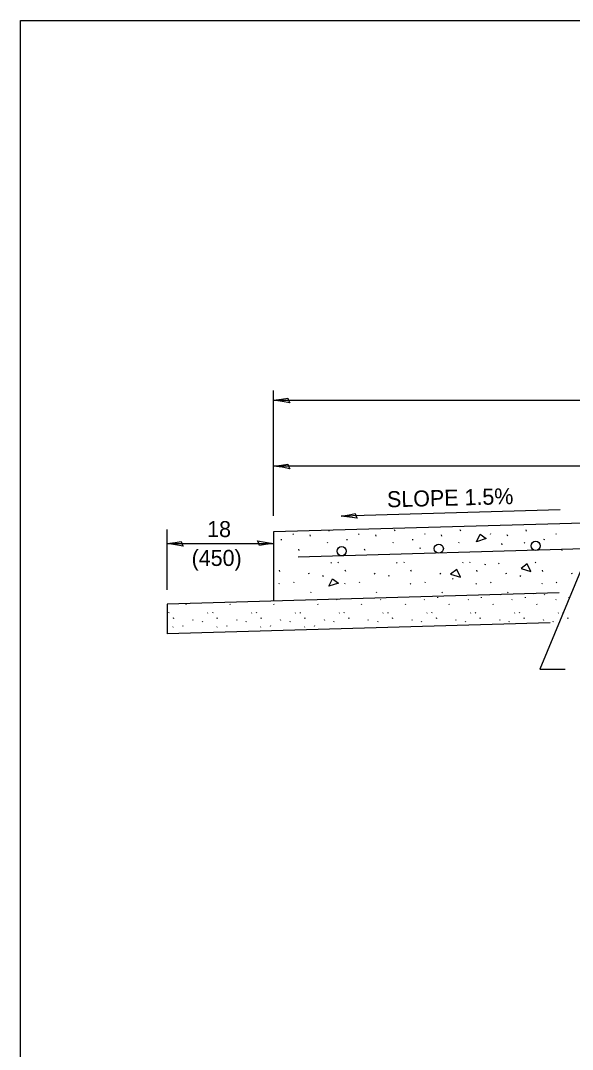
# Model space of a CAD drawing. Extents: x 1037964 to 1039539, y 951866 to 952866.
# Drawn here: x 1037964.4 to 1038205.3, y 952417.1 to 952866.5 of the extents above; entities that cross this region are included whole.
import ezdxf

# ---------------------------------------------------------------- set-up
doc = ezdxf.new("R2010")
doc.units = 0
for name, color, linetype in [('HS_Dimensions and Text', 7, 'Continuous'), ('HS_Pattern and Hatching', 7, 'Continuous'), ('HS_Pavement Object', 7, 'Continuous'), ('HS_Reinforcement', 7, 'Continuous'), ('Level 35', 7, 'Continuous'), ('Level 59', 7, 'Continuous')]:
    doc.layers.add(name, color=color, linetype=linetype)

msp = doc.modelspace()

# ---------------------------------------------------------------- linework, layer by layer
at = {"layer": 'HS_Dimensions and Text'}
for p, q in [((1038074.89, 952650.13), (1038074.89, 952704.81)), ((1038074.89, 952700.65), (1038841.67, 952700.65)), ((1038458.32, 952671.85), (1038074.89, 952671.85)), ((1038200, 952652.78), (1038104.33, 952650.04)), ((1038028.38, 952617.85), (1038028.38, 952644.11)), ((1038028.38, 952638.03), (1038074.89, 952638.03)), ((1038212.84, 952635.42), (1038191.13, 952583.2)), ((1038191.13, 952583.2), (1038202.19, 952583.2))]:
    msp.add_line(p, q, dxfattribs=at)
for points in [[(1038081.89, 952699.5), (1038078.62, 952700.11), (1038074.89, 952700.65), (1038078.39, 952701.12), (1038081.1, 952701.56), (1038081.32, 952700.55)], [(1038081.89, 952670.7), (1038078.62, 952671.31), (1038074.89, 952671.85), (1038078.39, 952672.32), (1038081.1, 952672.76), (1038081.32, 952671.75)], [(1038111.35, 952649.1), (1038108.07, 952649.61), (1038104.33, 952650.04), (1038107.81, 952650.61), (1038110.51, 952651.13), (1038110.75, 952650.12)], [(1038035.37, 952636.89), (1038032.11, 952637.5), (1038028.38, 952638.03), (1038031.87, 952638.51), (1038034.59, 952638.94), (1038034.8, 952637.94)], [(1038067.9, 952639.18), (1038071.16, 952638.57), (1038074.89, 952638.03), (1038071.4, 952637.56), (1038068.69, 952637.12), (1038068.47, 952638.13)]]:
    msp.add_lwpolyline(points, close=True, dxfattribs=at)
at = {"layer": 'HS_Pattern and Hatching'}
for p, q in [((1038078.16, 952639.93), (1038078.11, 952639.44)), ((1038083.5, 952642.33), (1038083.29, 952642.01)), ((1038090.99, 952641.28), (1038090.77, 952641.76)), ((1038099.19, 952643.49), (1038099.06, 952643.76)), ((1038106.86, 952639.93), (1038106.81, 952639.44)), ((1038112.2, 952642.33), (1038111.98, 952642.01)), ((1038119.69, 952641.28), (1038119.47, 952641.76)), ((1038127.89, 952643.49), (1038127.67, 952643.98)), ((1038135.56, 952639.93), (1038135.5, 952639.44)), ((1038140.9, 952642.33), (1038140.68, 952642.01)), ((1038148.38, 952641.28), (1038148.17, 952641.76)), ((1038156.58, 952643.49), (1038156.37, 952643.98)), ((1038169.59, 952642.33), (1038169.38, 952642.01)), ((1038177.08, 952641.28), (1038176.86, 952641.76)), ((1038185.28, 952643.49), (1038185.06, 952643.98)), ((1038192.95, 952639.93), (1038192.9, 952639.44)), ((1038198.29, 952642.33), (1038198.08, 952642.01)), ((1038086.08, 952635.03), (1038085.86, 952635.51)), ((1038098.4, 952638.49), (1038098.19, 952638.18)), ((1038114.78, 952635.03), (1038114.56, 952635.51)), ((1038127.1, 952638.49), (1038126.88, 952638.18)), ((1038139.07, 952635.72), (1038138.85, 952636.21)), ((1038155.8, 952638.49), (1038155.58, 952638.18)), ((1038174.64, 952637.5), (1038174.43, 952637.98)), ((1038184.49, 952638.49), (1038184.28, 952638.18)), ((1038200.87, 952635.03), (1038200.66, 952635.51)), ((1038077.66, 952625.86), (1038077.44, 952626.36)), ((1038100.11, 952629.74), (1038099.89, 952629.43)), ((1038103.18, 952629.86), (1038102.96, 952629.54)), ((1038106.36, 952625.86), (1038106.14, 952626.36)), ((1038128.8, 952629.74), (1038128.59, 952629.43)), ((1038131.88, 952629.86), (1038131.66, 952629.54)), ((1038135.06, 952625.86), (1038134.84, 952626.36)), ((1038157.5, 952629.74), (1038157.29, 952629.43)), ((1038160.58, 952629.86), (1038160.36, 952629.54)), ((1038163.76, 952625.86), (1038163.54, 952626.36)), ((1038167.19, 952629.02), (1038167.14, 952628.53)), ((1038173.29, 952629.51), (1038173.07, 952629.19)), ((1038189.27, 952629.86), (1038189.06, 952629.54)), ((1038192.46, 952625.86), (1038192.24, 952626.36)), ((1038090.45, 952624.63), (1038090.23, 952625.11)), ((1038096.49, 952623.99), (1038096.27, 952623.68)), ((1038119.14, 952624.63), (1038118.93, 952625.11)), ((1038125.18, 952623.99), (1038124.97, 952623.68)), ((1038147.84, 952624.63), (1038147.63, 952625.11)), ((1038153.19, 952622.76), (1038152.97, 952622.44)), ((1038176.54, 952624.63), (1038176.33, 952625.11)), ((1038182.58, 952623.99), (1038182.36, 952623.68)), ((1038205.24, 952624.63), (1038205.03, 952625.11)), ((1038077.33, 952620.59), (1038077.11, 952620.26)), ((1038083.71, 952621.18), (1038083.49, 952620.86)), ((1038106.03, 952620.59), (1038105.81, 952620.26)), ((1038112.4, 952621.18), (1038112.19, 952620.86)), ((1038134.73, 952620.59), (1038134.51, 952620.26)), ((1038141.1, 952621.18), (1038140.89, 952620.86)), ((1038163.43, 952620.59), (1038163.21, 952620.26)), ((1038169.8, 952621.18), (1038169.58, 952620.86)), ((1038192.12, 952620.59), (1038191.91, 952620.26)), ((1038198.49, 952621.18), (1038198.28, 952620.86)), ((1038091.16, 952616.76), (1038090.95, 952616.43)), ((1038098.99, 952613.58), (1038098.97, 952613.63)), ((1038102.49, 952613.61), (1038102.35, 952613.39)), ((1038119.86, 952616.76), (1038119.64, 952616.43)), ((1038121.63, 952613.61), (1038121.48, 952613.39)), ((1038127.24, 952614.39), (1038127.23, 952614.24)), ((1038140.76, 952613.61), (1038140.61, 952613.39)), ((1038146.39, 952614.56), (1038146.36, 952614.24)), ((1038148.56, 952616.76), (1038148.34, 952616.43)), ((1038159.89, 952613.61), (1038159.74, 952613.39)), ((1038165.53, 952614.56), (1038165.49, 952614.24)), ((1038174.08, 952615.46), (1038173.96, 952615.73)), ((1038177.26, 952616.76), (1038177.04, 952616.43)), ((1038179.03, 952613.61), (1038178.88, 952613.39)), ((1038184.66, 952614.56), (1038184.63, 952614.24)), ((1038188.21, 952616.14), (1038188.08, 952615.94)), ((1038193.21, 952615.46), (1038193.07, 952615.79)), ((1038198.16, 952613.61), (1038198.01, 952613.39)), ((1038203.79, 952614.56), (1038203.76, 952614.24)), ((1038036.88, 952611.29), (1038036.74, 952611.61)), ((1038056.01, 952611.29), (1038055.87, 952611.61)), ((1038075.14, 952611.29), (1038075, 952611.61)), ((1038094.28, 952611.29), (1038094.14, 952611.61)), ((1038113.41, 952611.29), (1038113.27, 952611.61)), ((1038132.54, 952611.29), (1038132.4, 952611.61)), ((1038151.68, 952611.29), (1038151.53, 952611.61)), ((1038170.81, 952611.29), (1038170.66, 952611.61)), ((1038189.94, 952611.29), (1038189.79, 952611.61)), ((1038029.15, 952607.86), (1038029.01, 952607.64)), ((1038031.28, 952605.19), (1038031.13, 952605.51)), ((1038039.79, 952604.36), (1038039.65, 952604.69)), ((1038043.82, 952603.94), (1038043.68, 952603.73)), ((1038046.23, 952607.78), (1038046.09, 952607.56)), ((1038048.28, 952607.86), (1038048.14, 952607.64)), ((1038050.41, 952605.19), (1038050.26, 952605.51)), ((1038058.93, 952604.36), (1038058.78, 952604.69)), ((1038062.96, 952603.94), (1038062.81, 952603.73)), ((1038065.37, 952607.78), (1038065.23, 952607.56)), ((1038067.41, 952607.86), (1038067.27, 952607.64)), ((1038069.54, 952605.19), (1038069.39, 952605.51)), ((1038078.06, 952604.36), (1038077.92, 952604.69)), ((1038082.09, 952603.94), (1038081.94, 952603.73)), ((1038084.5, 952607.78), (1038084.36, 952607.56)), ((1038086.54, 952607.86), (1038086.4, 952607.64)), ((1038088.67, 952605.19), (1038088.53, 952605.51)), ((1038097.19, 952604.36), (1038097.05, 952604.69)), ((1038101.22, 952603.94), (1038101.08, 952603.73)), ((1038103.63, 952607.78), (1038103.49, 952607.56)), ((1038105.68, 952607.86), (1038105.53, 952607.64)), ((1038107.8, 952605.19), (1038107.66, 952605.51)), ((1038116.33, 952604.36), (1038116.18, 952604.69)), ((1038120.35, 952603.94), (1038120.21, 952603.73)), ((1038122.76, 952607.78), (1038122.62, 952607.56)), ((1038124.81, 952607.86), (1038124.67, 952607.64)), ((1038126.93, 952605.19), (1038126.79, 952605.51)), ((1038135.46, 952604.36), (1038135.31, 952604.69)), ((1038139.48, 952603.94), (1038139.34, 952603.73)), ((1038141.89, 952607.78), (1038141.75, 952607.56)), ((1038143.94, 952607.86), (1038143.8, 952607.64)), ((1038146.06, 952605.19), (1038145.92, 952605.51)), ((1038154.59, 952604.36), (1038154.44, 952604.69)), ((1038158.61, 952603.94), (1038158.47, 952603.73)), ((1038161.03, 952607.78), (1038160.88, 952607.56)), ((1038163.08, 952607.86), (1038162.93, 952607.64)), ((1038165.19, 952605.19), (1038165.05, 952605.51)), ((1038173.72, 952604.36), (1038173.58, 952604.69)), ((1038177.74, 952603.94), (1038177.6, 952603.73)), ((1038180.16, 952607.78), (1038180.01, 952607.56)), ((1038182.21, 952607.86), (1038182.06, 952607.64)), ((1038184.33, 952605.19), (1038184.18, 952605.51)), ((1038192.85, 952604.36), (1038192.71, 952604.69)), ((1038196.88, 952603.94), (1038196.73, 952603.73)), ((1038199.29, 952607.78), (1038199.14, 952607.56)), ((1038201.34, 952607.86), (1038201.19, 952607.64)), ((1038203.46, 952605.19), (1038203.32, 952605.51)), ((1038031.05, 952601.68), (1038030.91, 952601.46)), ((1038035.3, 952602.06), (1038035.16, 952601.84)), ((1038050.18, 952601.68), (1038050.04, 952601.46)), ((1038054.43, 952602.06), (1038054.29, 952601.84)), ((1038069.31, 952601.68), (1038069.17, 952601.46)), ((1038073.56, 952602.06), (1038073.42, 952601.84)), ((1038088.44, 952601.68), (1038088.3, 952601.46)), ((1038092.69, 952602.06), (1038092.55, 952601.84))]:
    msp.add_line(p, q, dxfattribs=at)
for points in [[(1038163.44, 952638.83), (1038165.04, 952642.16), (1038167.7, 952640.16), (1038163.44, 952638.83)], [(1038156.39, 952623.31), (1038154.8, 952626.63), (1038152.13, 952624.63), (1038156.39, 952623.31)], [(1038187.13, 952625.83), (1038185.53, 952629.16), (1038182.87, 952627.16), (1038187.13, 952625.83)], [(1038098.98, 952619.34), (1038100.58, 952622.67), (1038103.24, 952620.67), (1038098.98, 952619.34)]]:
    msp.add_lwpolyline(points, dxfattribs=at)
at = {"layer": 'HS_Pavement Object'}
for p, q in [((1038445.78, 952653.71), (1038074.89, 952643.08)), ((1038074.89, 952643.08), (1038074.89, 952612.89)), ((1038199.48, 952616.46), (1038028.38, 952611.56)), ((1038028.38, 952611.56), (1038028.38, 952598.54)), ((1038195.59, 952603.34), (1038028.38, 952598.54))]:
    msp.add_line(p, q, dxfattribs=at)
at = {"layer": 'HS_Reinforcement'}
msp.add_line((1038453.39, 952642.63), (1038085.58, 952632.08), dxfattribs=at)
for centre in [(1038104.58, 952634.7), (1038146.98, 952635.8), (1038189.31, 952637.02)]:
    msp.add_circle(centre, 1.99, dxfattribs=at)
at = {"layer": 'Level 35'}
for p, q in [((1037964.43, 951866.45), (1037964.43, 952866.45)), ((1037964.43, 952866.45), (1039539.43, 952866.45))]:
    msp.add_line(p, q, dxfattribs=at)
at = {"layer": 'Level 59'}
msp.add_lwpolyline([(1037964.43, 952866.45), (1039539.43, 952866.45), (1039539.43, 951866.45), (1037964.43, 951866.45)], close=True, dxfattribs=at)

# ---------------------------------------------------------------- texts
at = {"layer": 'HS_Dimensions and Text'}
msp.add_text('SLOPE 1.5%', height=7, rotation=1.5, dxfattribs=at).set_placement((1038124.47, 952653.82))
for s, p in [('18', (1038045.88, 952640.83)), ('(450)', (1038039.09, 952628.23))]:
    msp.add_text(s, height=7, dxfattribs=at).set_placement(p)

doc.saveas('drawing.dxf')
